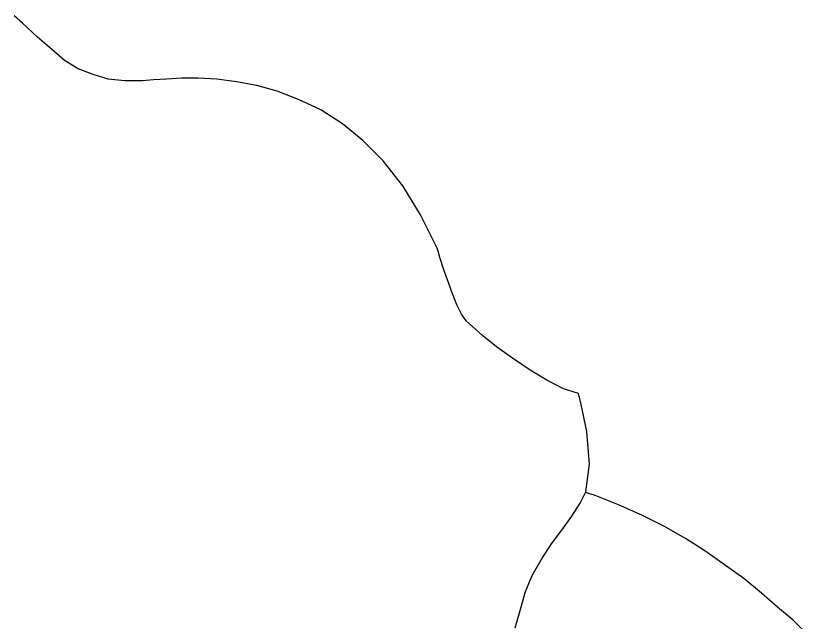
# Model space of a CAD drawing. Header units: millimetres. Extents: x -1620.99 to -1619.86, y 1846.27 to 1848.05.
# Drawn here: x -1620.31 to -1620.1311, y 1847.6449 to 1847.7819 of the extents above; entities that cross this region are included whole.
import ezdxf

# ---------------------------------------------------------------- set-up
doc = ezdxf.new("R2010")
doc.units = ezdxf.units.MM
doc.header["$LTSCALE"] = 10
doc.layers.add('Humanos', color=2, linetype='Continuous')

msp = doc.modelspace()

# ---------------------------------------------------------------- linework, layer by layer
at = {"layer": 'Humanos'}
for points in [[(-1620.19709, 1847.64364), (-1620.19583, 1847.64806), (-1620.19478, 1847.65184), (-1620.1933, 1847.65541), (-1620.1912, 1847.65898), (-1620.1889, 1847.66256), (-1620.18658, 1847.66571), (-1620.18427, 1847.66887), (-1620.18238, 1847.6718), (-1620.18111, 1847.67432), (-1620.18028, 1847.68063), (-1620.18091, 1847.68799), (-1620.18216, 1847.69408), (-1620.1828, 1847.6966), (-1620.18616, 1847.69765), (-1620.18995, 1847.69954), (-1620.19373, 1847.70185), (-1620.19772, 1847.70458), (-1620.20129, 1847.70711), (-1620.20444, 1847.70963), (-1620.20675, 1847.71173), (-1620.20822, 1847.71299), (-1620.20927, 1847.71447), (-1620.21032, 1847.71657), (-1620.21137, 1847.71929), (-1620.21242, 1847.72224), (-1620.21327, 1847.72476), (-1620.21411, 1847.72728), (-1620.21453, 1847.72875), (-1620.21474, 1847.72938), (-1620.21852, 1847.73694), (-1620.22251, 1847.74346), (-1620.22693, 1847.74913), (-1620.23155, 1847.75375), (-1620.23617, 1847.75754), (-1620.241, 1847.76069), (-1620.24605, 1847.763), (-1620.25088, 1847.76489), (-1620.25551, 1847.76615), (-1620.26013, 1847.76699), (-1620.26454, 1847.76762), (-1620.26874, 1847.76784), (-1620.27253, 1847.76784), (-1620.27588, 1847.76762), (-1620.27883, 1847.76741), (-1620.28135, 1847.7672), (-1620.28534, 1847.7672), (-1620.28912, 1847.76762), (-1620.29249, 1847.76867), (-1620.29585, 1847.76994), (-1620.299, 1847.77182), (-1620.30194, 1847.77434), (-1620.30509, 1847.77708), (-1620.30846, 1847.78023), (-1620.31035, 1847.78191)], [(-1620.13111, 1847.64218), (-1620.13426, 1847.64533), (-1620.13783, 1847.64827), (-1620.1414, 1847.65143), (-1620.1454, 1847.65478), (-1620.1496, 1847.65773), (-1620.15401, 1847.66088), (-1620.15864, 1847.66382), (-1620.16347, 1847.66655), (-1620.16851, 1847.66907), (-1620.17376, 1847.67138), (-1620.17901, 1847.67349), (-1620.1812, 1847.67416)], [(-1620.13111, 1847.64218), (-1620.13426, 1847.64533), (-1620.13783, 1847.64827), (-1620.1414, 1847.65143), (-1620.1454, 1847.65478), (-1620.1496, 1847.65773), (-1620.15401, 1847.66088), (-1620.15864, 1847.66382), (-1620.16347, 1847.66655), (-1620.16851, 1847.66907), (-1620.17376, 1847.67138), (-1620.17901, 1847.67349), (-1620.1812, 1847.67416)]]:
    msp.add_lwpolyline(points, dxfattribs=at)

doc.saveas('drawing.dxf')
